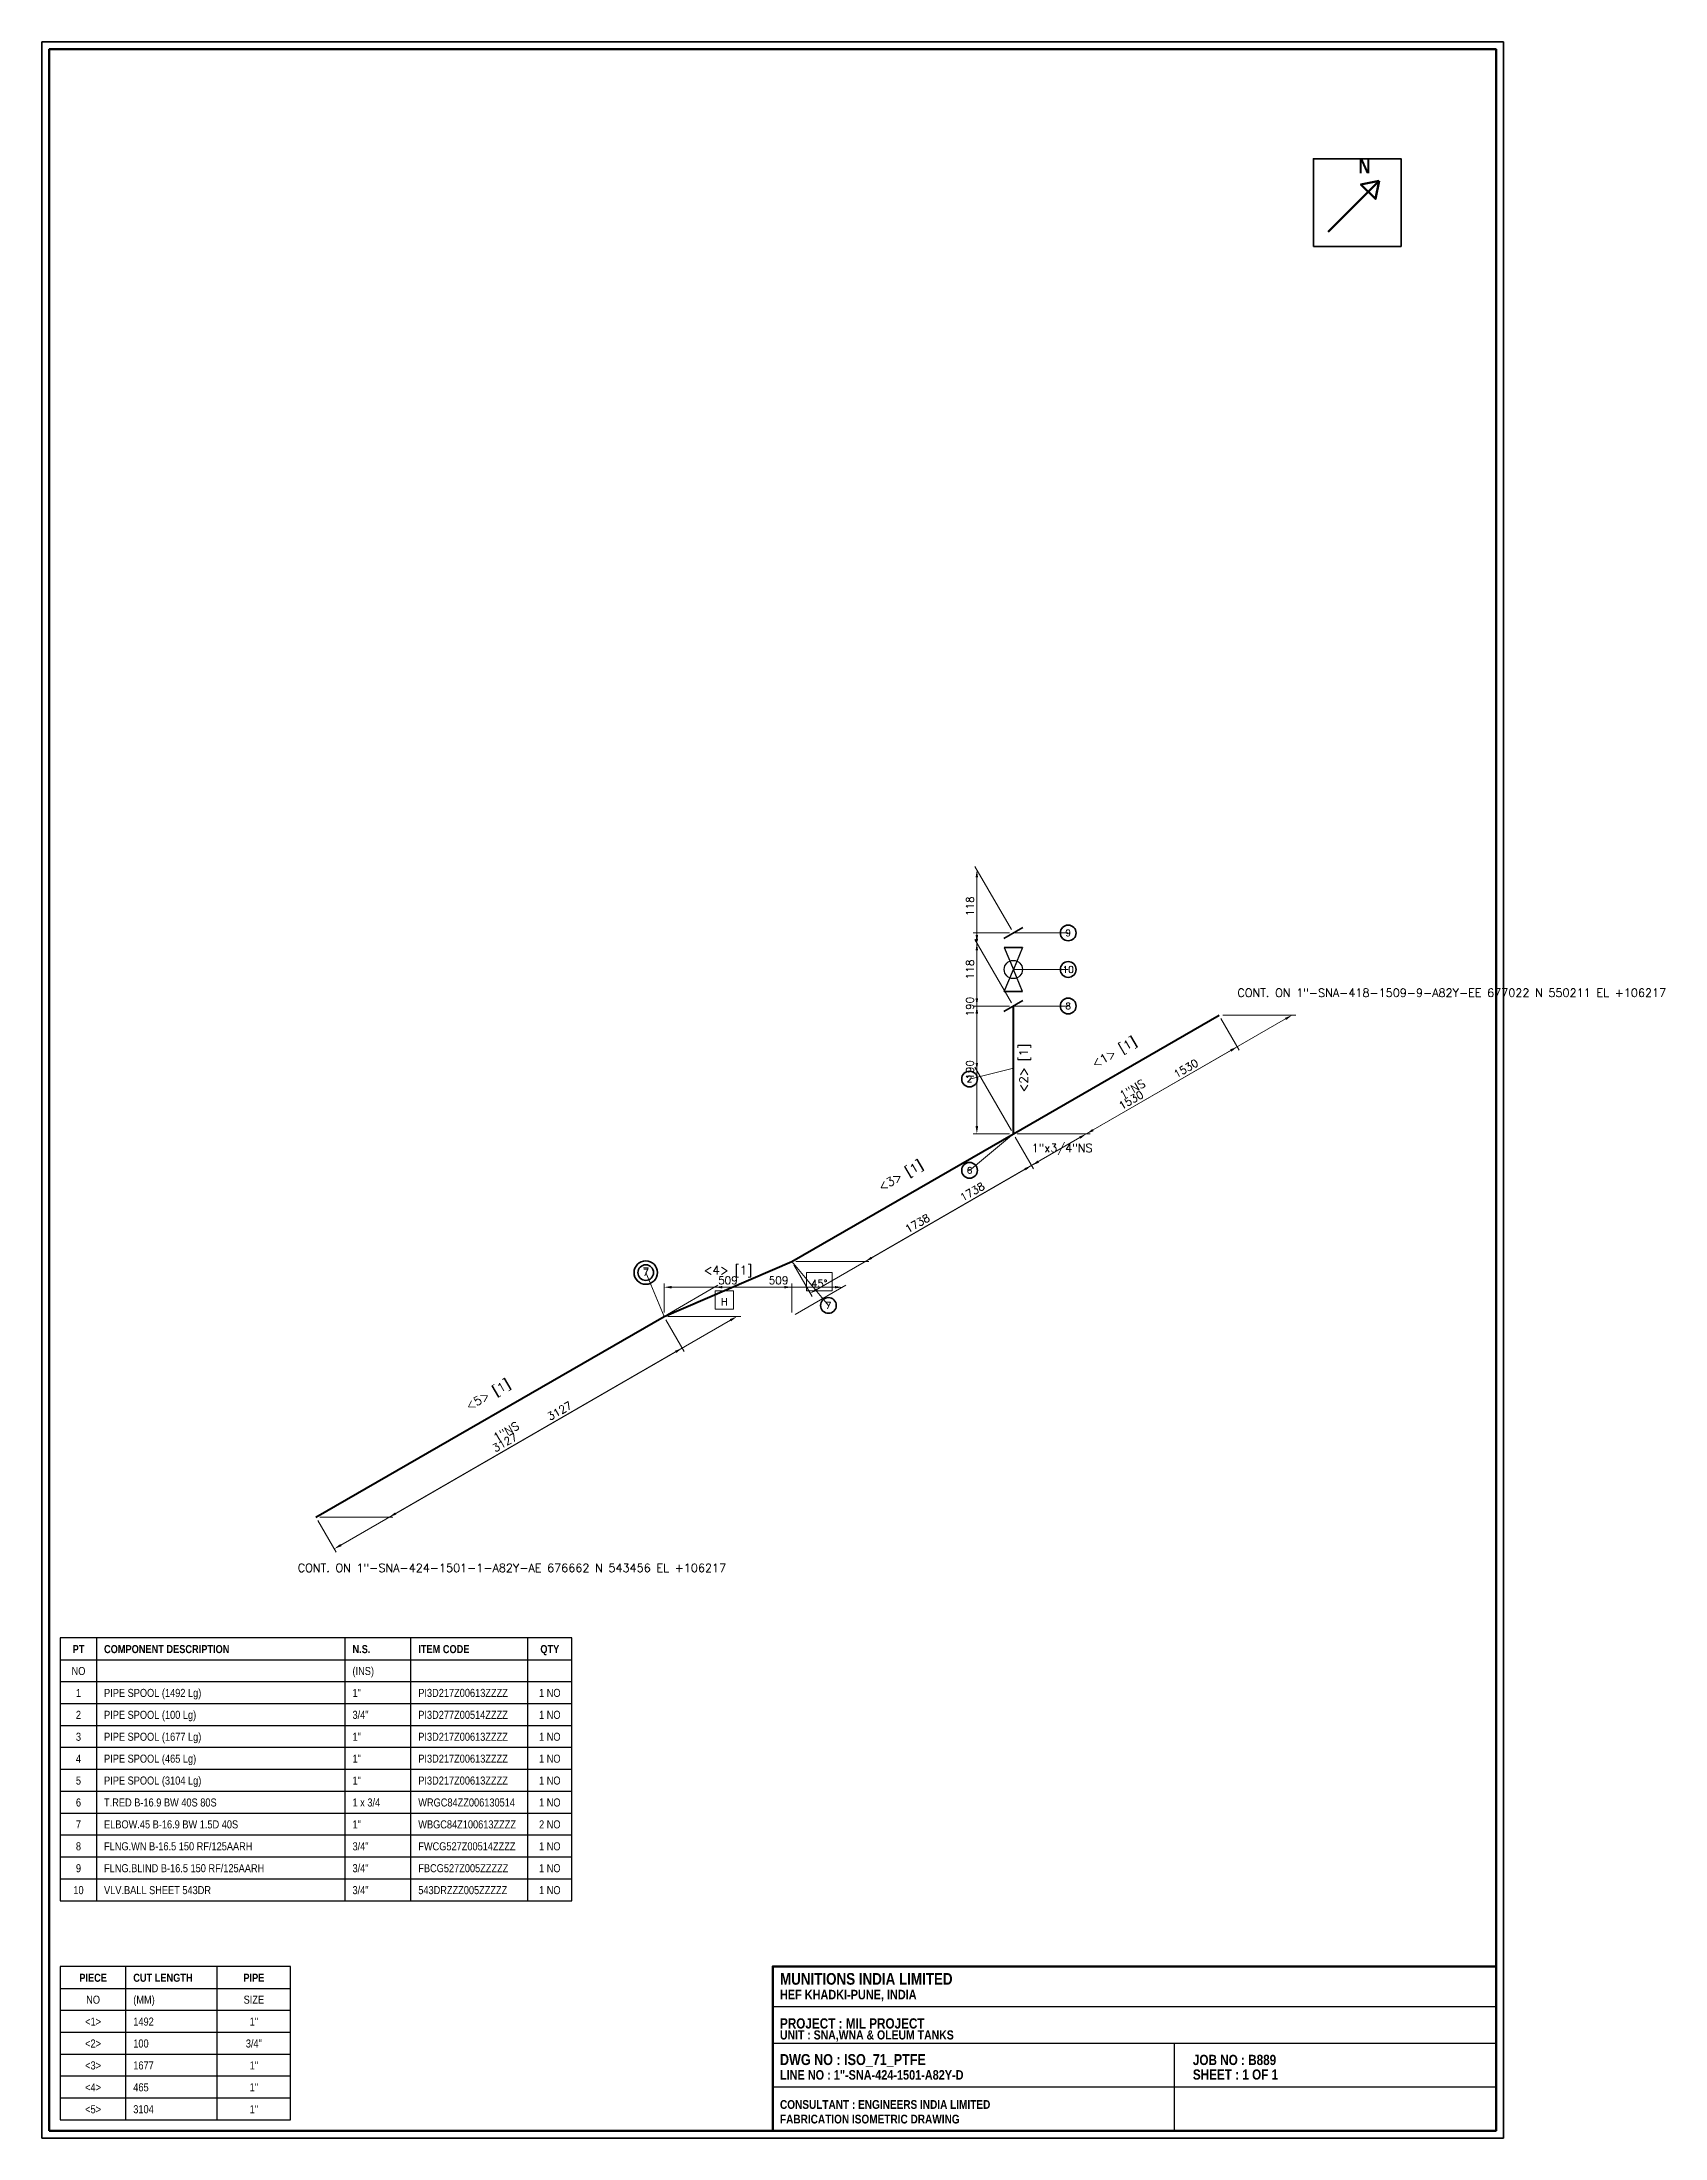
# Model space of a CAD drawing. Header units: millimetres. Extents: x 10 to 454, y 10 to 584.
import ezdxf
from ezdxf.enums import TextEntityAlignment as Align

# ---------------------------------------------------------------- set-up
doc = ezdxf.new("R2010")
doc.units = ezdxf.units.MM
for name, color, linetype, lineweight in [('BORDER', 7, 'Continuous', 35), ('CALLOUT', 3, 'Continuous', 35), ('COMPONENT', 4, 'Continuous', 50), ('DIM', 2, 'Continuous', 20), ('LABEL', 7, 'Continuous', 25), ('PIPE', 4, 'Continuous', 53), ('TABLE', 7, 'Continuous', 25), ('TEXT', 7, 'Continuous', 25)]:
    doc.layers.add(name, color=color, linetype=linetype, lineweight=lineweight)
doc.styles.add('CRE_ARIAL_NARROW', font='Arial Narrow.ttf')
doc.styles.add('CRE_ARIAL_NARROW_BOLD', font='Arial Narrow Bold.ttf')
doc.styles.add('CRE_ROMANS', font='romans.shx')
doc.dimstyles.new('CRE_PTFE_DIM', dxfattribs={"dimtxt": 2.1, "dimasz": 2.1, "dimexe": 1.05, "dimexo": 1.05, "dimgap": 0.84, "dimtad": 1, "dimdec": 0, "dimzin": 12, "dimtxsty": 'CRE_ROMANS', "dimcen": 2.5, "dimclrd": 2, "dimclre": 2, "dimclrt": 2, "dimazin": 3, "dimtfac": 1, "dimtmove": 0, "dimatfit": 3, "dimlwd": 20, "dimlwe": 20, "dimarcsym": 0})

# ---------------------------------------------------------------- blocks, each defined once
blk = doc.blocks.new('_CLOSEDFILLED')
at = {"color": 0, "linetype": 'ByBlock'}
blk.add_solid([(-1, 0.16), (0, 0), (-1, -0.16)], dxfattribs=at)
blk = doc.blocks.new('*D0')
at = {"color": 2, "lineweight": 20, "transparency": 16777216}
for p, q in [((106.82, 181.05), (198.44, 233.95)), ((181.31, 235), (201.31, 235)), ((86.05, 180), (106.05, 180))]:
    blk.add_line(p, q, dxfattribs=at)
at = {"layer": 'Defpoints', "transparency": 16777216}
for p in [(180.26, 235), (85, 180), (105, 180)]:
    blk.add_point(p, dxfattribs=at)
at = {"layer": 'DIM', "color": 2, "transparency": 16777216, "xscale": 2.1, "yscale": 2.1}
for p, rotation in [((200.26, 235), 30), ((105, 180), 210)]:
    blk.add_blockref('_CLOSEDFILLED', p, dxfattribs=dict(at, rotation=rotation))
at = {"layer": 'DIM', "color": 2, "transparency": 16777216, "insert": (151.69, 209.14), "char_height": 2.1, "attachment_point": 5, "rotation": 30, "style": 'CRE_ROMANS'}
blk.add_mtext('3127', dxfattribs=at)
blk = doc.blocks.new('*D2')
at = {"color": 2, "lineweight": 20, "transparency": 16777216}
for p, q in [((181.17, 235.53), (195.03, 243.53)), ((196.22, 243), (227.02, 243)), ((216.17, 235.53), (230.03, 243.53))]:
    blk.add_line(p, q, dxfattribs=at)
at = {"layer": 'Defpoints', "transparency": 16777216}
for p in [(194.12, 243), (180.26, 235), (215.26, 235)]:
    blk.add_point(p, dxfattribs=at)
at = {"layer": 'DIM', "color": 2, "transparency": 16777216, "xscale": 2.1, "yscale": 2.1, "rotation": 180}
blk.add_blockref('_CLOSEDFILLED', (194.12, 243), dxfattribs=at)
at = {"layer": 'DIM', "color": 2, "transparency": 16777216, "xscale": 2.1, "yscale": 2.1}
blk.add_blockref('_CLOSEDFILLED', (229.12, 243), dxfattribs=at)
at = {"layer": 'DIM', "color": 2, "transparency": 16777216, "insert": (211.62, 244.89), "char_height": 2.1, "attachment_point": 5, "style": 'CRE_ROMANS'}
blk.add_mtext('509', dxfattribs=at)
blk = doc.blocks.new('*D3')
at = {"color": 2, "lineweight": 20, "transparency": 16777216}
for p, q in [((237.08, 251.05), (294.07, 283.95)), ((276.93, 285), (296.93, 285)), ((216.31, 250), (236.31, 250))]:
    blk.add_line(p, q, dxfattribs=at)
at = {"layer": 'Defpoints', "transparency": 16777216}
for p in [(275.88, 285), (215.26, 250), (235.26, 250)]:
    blk.add_point(p, dxfattribs=at)
at = {"layer": 'DIM', "color": 2, "transparency": 16777216, "xscale": 2.1, "yscale": 2.1}
for p, rotation in [((295.88, 285), 30.00000000000001), ((235.26, 250), 210)]:
    blk.add_blockref('_CLOSEDFILLED', p, dxfattribs=dict(at, rotation=rotation))
at = {"layer": 'DIM', "color": 2, "transparency": 16777216, "insert": (264.63, 269.14), "char_height": 2.1, "attachment_point": 5, "rotation": 30, "style": 'CRE_ROMANS'}
blk.add_mtext('1738', dxfattribs=at)
blk = doc.blocks.new('*D4')
at = {"color": 2, "lineweight": 20, "transparency": 16777216}
for p, q in [((297.7, 286.05), (350.36, 316.45)), ((333.23, 317.5), (353.23, 317.5)), ((276.93, 285), (296.93, 285))]:
    blk.add_line(p, q, dxfattribs=at)
at = {"layer": 'Defpoints', "transparency": 16777216}
for p in [(332.18, 317.5), (275.88, 285), (295.88, 285)]:
    blk.add_point(p, dxfattribs=at)
at = {"layer": 'DIM', "color": 2, "transparency": 16777216, "xscale": 2.1, "yscale": 2.1}
for p, rotation in [((352.18, 317.5), 29.99999999999999), ((295.88, 285), 210)]:
    blk.add_blockref('_CLOSEDFILLED', p, dxfattribs=dict(at, rotation=rotation))
at = {"layer": 'DIM', "color": 2, "transparency": 16777216, "insert": (323.09, 302.89), "char_height": 2.1, "attachment_point": 5, "rotation": 30, "style": 'CRE_ROMANS'}
blk.add_mtext('1530', dxfattribs=at)
blk = doc.blocks.new('*D5')
at = {"color": 2, "lineweight": 20, "transparency": 16777216}
for p, q in [((275.36, 320.91), (265.36, 338.23)), ((265.88, 304.42), (265.88, 335.22)), ((275.36, 285.91), (265.36, 303.23))]:
    blk.add_line(p, q, dxfattribs=at)
at = {"layer": 'Defpoints', "transparency": 16777216}
for p in [(275.88, 320), (265.88, 302.32), (275.88, 285)]:
    blk.add_point(p, dxfattribs=at)
at = {"layer": 'DIM', "color": 2, "transparency": 16777216, "xscale": 2.1, "yscale": 2.1}
for p, rotation in [((265.88, 337.32), 90), ((265.88, 302.32), 270)]:
    blk.add_blockref('_CLOSEDFILLED', p, dxfattribs=dict(at, rotation=rotation))
at = {"layer": 'DIM', "color": 2, "transparency": 16777216, "insert": (263.99, 319.82), "char_height": 2.1, "attachment_point": 5, "rotation": 90, "style": 'CRE_ROMANS'}
blk.add_mtext('190', dxfattribs=at)
blk = doc.blocks.new('*D6')
at = {"color": 2, "lineweight": 20, "transparency": 16777216}
for p, q in [((275.36, 340.91), (265.36, 358.23)), ((265.88, 339.42), (265.88, 355.22)), ((275.36, 320.91), (265.36, 338.23))]:
    blk.add_line(p, q, dxfattribs=at)
at = {"layer": 'Defpoints', "transparency": 16777216}
for p in [(275.88, 340), (265.88, 337.32), (275.88, 320)]:
    blk.add_point(p, dxfattribs=at)
at = {"layer": 'DIM', "color": 2, "transparency": 16777216, "xscale": 2.1, "yscale": 2.1}
for p, rotation in [((265.88, 357.32), 90), ((265.88, 337.32), 270)]:
    blk.add_blockref('_CLOSEDFILLED', p, dxfattribs=dict(at, rotation=rotation))
at = {"layer": 'DIM', "color": 2, "transparency": 16777216, "insert": (263.99, 347.32), "char_height": 2.1, "attachment_point": 5, "rotation": 90, "style": 'CRE_ROMANS'}
blk.add_mtext('118', dxfattribs=at)
blk = doc.blocks.new('*D7')
at = {"layer": 'Defpoints', "color": 0, "transparency": 16777216}
for p in [(180.26, 235), (185.26, 226.34), (85, 180)]:
    blk.add_point(p, dxfattribs=at)
at = {"layer": 'DIM', "color": 2, "lineweight": 20, "transparency": 16777216}
for p, q in [((180.79, 234.09), (185.79, 225.43)), ((91.82, 172.39), (183.44, 225.29)), ((85.53, 179.09), (90.53, 170.43))]:
    blk.add_line(p, q, dxfattribs=at)
at = {"layer": 'DIM', "color": 2, "transparency": 16777216}
for points in [[(183.27, 225.59), (183.62, 224.99), (185.26, 226.34)], [(91.64, 172.69), (91.99, 172.09), (90, 171.34)]]:
    blk.add_solid(points, dxfattribs=at)
at = {"layer": 'DIM', "color": 2, "lineweight": 20, "transparency": 16777216, "insert": (136.69, 200.48), "char_height": 2.1, "attachment_point": 5, "rotation": 30, "style": 'CRE_ROMANS'}
blk.add_mtext('3127', dxfattribs=at)
blk = doc.blocks.new('*D8')
at = {"layer": 'Defpoints', "color": 0, "transparency": 16777216}
for p in [(215.26, 243), (180.26, 235), (215.26, 235)]:
    blk.add_point(p, dxfattribs=at)
at = {"layer": 'DIM', "color": 2, "lineweight": 20, "transparency": 16777216}
for p, q in [((180.26, 236.05), (180.26, 244.05)), ((182.36, 243), (213.16, 243)), ((215.26, 236.05), (215.26, 244.05))]:
    blk.add_line(p, q, dxfattribs=at)
at = {"layer": 'DIM', "color": 2, "transparency": 16777216}
for points in [[(182.36, 243.35), (182.36, 242.65), (180.26, 243)], [(213.16, 243.35), (213.16, 242.65), (215.26, 243)]]:
    blk.add_solid(points, dxfattribs=at)
at = {"layer": 'DIM', "color": 2, "lineweight": 20, "transparency": 16777216, "insert": (197.76, 244.89), "char_height": 2.1, "attachment_point": 5, "style": 'CRE_ROMANS'}
blk.add_mtext('509', dxfattribs=at)
blk = doc.blocks.new('*D9')
at = {"layer": 'Defpoints', "color": 0, "transparency": 16777216}
for p in [(275.88, 285), (280.88, 276.34), (215.26, 250)]:
    blk.add_point(p, dxfattribs=at)
at = {"layer": 'DIM', "color": 2, "lineweight": 20, "transparency": 16777216}
for p, q in [((276.41, 284.09), (281.41, 275.43)), ((222.08, 242.39), (279.07, 275.29)), ((215.79, 249.09), (220.79, 240.43))]:
    blk.add_line(p, q, dxfattribs=at)
at = {"layer": 'DIM', "color": 2, "transparency": 16777216}
for points in [[(278.89, 275.59), (279.24, 274.99), (280.88, 276.34)], [(221.91, 242.69), (222.26, 242.09), (220.26, 241.34)]]:
    blk.add_solid(points, dxfattribs=at)
at = {"layer": 'DIM', "color": 2, "lineweight": 20, "transparency": 16777216, "insert": (249.63, 260.48), "char_height": 2.1, "attachment_point": 5, "rotation": 30, "style": 'CRE_ROMANS'}
blk.add_mtext('1738', dxfattribs=at)
blk = doc.blocks.new('*D10')
at = {"layer": 'Defpoints', "color": 0, "transparency": 16777216}
for p in [(332.18, 317.5), (337.18, 308.84), (275.88, 285)]:
    blk.add_point(p, dxfattribs=at)
at = {"layer": 'DIM', "color": 2, "lineweight": 20, "transparency": 16777216}
for p, q in [((332.7, 316.59), (337.7, 307.93)), ((282.7, 277.39), (335.36, 307.79)), ((276.41, 284.09), (281.41, 275.43))]:
    blk.add_line(p, q, dxfattribs=at)
at = {"layer": 'DIM', "color": 2, "transparency": 16777216}
for points in [[(335.18, 308.09), (335.53, 307.49), (337.18, 308.84)], [(282.53, 277.69), (282.88, 277.09), (280.88, 276.34)]]:
    blk.add_solid(points, dxfattribs=at)
at = {"layer": 'DIM', "color": 2, "lineweight": 20, "transparency": 16777216, "insert": (308.09, 294.23), "char_height": 2.1, "attachment_point": 5, "rotation": 30, "style": 'CRE_ROMANS'}
blk.add_mtext('1530', dxfattribs=at)
blk = doc.blocks.new('*D11')
at = {"layer": 'Defpoints', "color": 0, "transparency": 16777216}
for p in [(265.88, 320), (275.88, 320), (275.88, 285)]:
    blk.add_point(p, dxfattribs=at)
at = {"layer": 'DIM', "color": 2, "lineweight": 20, "transparency": 16777216}
for p, q in [((274.83, 320), (264.83, 320)), ((265.88, 287.1), (265.88, 317.9)), ((274.83, 285), (264.83, 285))]:
    blk.add_line(p, q, dxfattribs=at)
at = {"layer": 'DIM', "color": 2, "transparency": 16777216}
for points in [[(265.53, 317.9), (266.23, 317.9), (265.88, 320)], [(265.53, 287.1), (266.23, 287.1), (265.88, 285)]]:
    blk.add_solid(points, dxfattribs=at)
at = {"layer": 'DIM', "color": 2, "lineweight": 20, "transparency": 16777216, "insert": (263.99, 302.5), "char_height": 2.1, "attachment_point": 5, "rotation": 90, "style": 'CRE_ROMANS'}
blk.add_mtext('190', dxfattribs=at)
blk = doc.blocks.new('*D12')
at = {"layer": 'Defpoints', "color": 0, "transparency": 16777216}
for p in [(265.88, 340), (275.88, 340), (275.88, 320)]:
    blk.add_point(p, dxfattribs=at)
at = {"layer": 'DIM', "color": 2, "lineweight": 20, "transparency": 16777216}
for p, q in [((274.83, 340), (264.83, 340)), ((265.88, 322.1), (265.88, 337.9)), ((274.83, 320), (264.83, 320))]:
    blk.add_line(p, q, dxfattribs=at)
at = {"layer": 'DIM', "color": 2, "transparency": 16777216}
for points in [[(265.53, 337.9), (266.23, 337.9), (265.88, 340)], [(265.53, 322.1), (266.23, 322.1), (265.88, 320)]]:
    blk.add_solid(points, dxfattribs=at)
at = {"layer": 'DIM', "color": 2, "lineweight": 20, "transparency": 16777216, "insert": (263.99, 330), "char_height": 2.1, "attachment_point": 5, "rotation": 90, "style": 'CRE_ROMANS'}
blk.add_mtext('118', dxfattribs=at)

msp = doc.modelspace()

# ---------------------------------------------------------------- linework, layer by layer
at = {"layer": 'BORDER', "lineweight": 50}
msp.add_line((362, 532), (376, 546), dxfattribs=at)
msp.add_line((362, 532), (376, 546), dxfattribs=at)
at = {"layer": 'BORDER', "lineweight": 25}
for p, q in [((210, 46), (408, 46)), ((210, 46), (408, 46)), ((210, 36), (408, 36)), ((210, 36), (408, 36)), ((320, 12), (320, 36)), ((320, 12), (320, 36)), ((210, 24), (408, 24)), ((210, 24), (408, 24))]:
    msp.add_line(p, q, dxfattribs=at)
at = {"layer": 'BORDER', "lineweight": 35}
for points in [[(10, 10), (410, 10), (410, 584), (10, 584)], [(10, 10), (410, 10), (410, 584), (10, 584)], [(358, 528), (382, 528), (382, 552), (358, 552)], [(358, 528), (382, 528), (382, 552), (358, 552)]]:
    msp.add_lwpolyline(points, close=True, dxfattribs=at)
at = {"layer": 'BORDER', "lineweight": 70}
msp.add_lwpolyline([(12, 12), (408, 12), (408, 582), (12, 582)], close=True, dxfattribs=at)
msp.add_lwpolyline([(12, 12), (408, 12), (408, 582), (12, 582)], close=True, dxfattribs=at)
at = {"layer": 'BORDER', "lineweight": 50}
for points in [[(376, 546), (371, 545), (375, 541)], [(376, 546), (371, 545), (375, 541)], [(210, 12), (408, 12), (408, 57), (210, 57)], [(210, 12), (408, 12), (408, 57), (210, 57)]]:
    msp.add_lwpolyline(points, close=True, dxfattribs=at)
at = {"layer": 'CALLOUT', "lineweight": 20}
for p, q in [((290.88, 340), (275.88, 340)), ((290.88, 340), (275.88, 340)), ((290.88, 330), (275.88, 330)), ((290.88, 330), (275.88, 330)), ((290.88, 320), (275.88, 320)), ((290.88, 320), (275.88, 320)), ((263.88, 300), (275.88, 303)), ((263.88, 300), (275.88, 303)), ((263.88, 275), (275.88, 285)), ((263.88, 275), (275.88, 285)), ((175.26, 247), (180.26, 235)), ((175.26, 247), (180.26, 235)), ((225.26, 238), (215.26, 250)), ((225.26, 238), (215.26, 250))]:
    msp.add_line(p, q, dxfattribs=at)
at = {"layer": 'CALLOUT', "lineweight": 35}
for centre, radius in [((290.88, 340), 2.15), ((290.88, 340), 2.15), ((290.88, 330), 2.15), ((290.88, 330), 2.15), ((290.88, 320), 2.15), ((290.88, 320), 2.15), ((263.88, 300), 2.15), ((263.88, 300), 2.15), ((263.88, 275), 2.15), ((263.88, 275), 2.15), ((175.26, 247), 3.2), ((175.26, 247), 3.2), ((175.26, 247), 2.15), ((175.26, 247), 2.15), ((225.26, 238), 2.15), ((225.26, 238), 2.15)]:
    msp.add_circle(centre, radius, dxfattribs=at)
at = {"layer": 'COMPONENT', "lineweight": 35}
for p, q in [((273.29, 338.5), (278.48, 341.5)), ((273.29, 338.5), (278.48, 341.5)), ((278.38, 336), (273.38, 336)), ((278.38, 336), (273.38, 336)), ((273.29, 318.5), (278.48, 321.5)), ((273.29, 318.5), (278.48, 321.5)), ((278.38, 324), (273.38, 324)), ((278.38, 324), (273.38, 324))]:
    msp.add_line(p, q, dxfattribs=at)
at = {"layer": 'COMPONENT', "lineweight": 25}
for p in [(273.38, 336), (273.38, 336), (278.38, 336), (278.38, 336), (273.38, 324), (273.38, 324), (278.38, 324), (278.38, 324)]:
    msp.add_line(p, (275.88, 330), dxfattribs=at)
msp.add_circle((275.88, 330), 2.5, dxfattribs=at)
msp.add_circle((275.88, 330), 2.5, dxfattribs=at)
at = {"layer": 'DIM', "lineweight": 18}
for points in [[(219.26, 242), (226.26, 242), (226.26, 247), (219.26, 247)], [(219.26, 242), (226.26, 242), (226.26, 247), (219.26, 247)], [(194.26, 237), (199.26, 237), (199.26, 242), (194.26, 242)], [(194.26, 237), (199.26, 237), (199.26, 242), (194.26, 242)]]:
    msp.add_lwpolyline(points, close=True, dxfattribs=at)
at = {"layer": 'PIPE', "lineweight": 40}
for p, q in [((275.88, 285), (275.88, 320)), ((275.88, 285), (275.88, 320)), ((275.88, 285), (332.18, 317.5)), ((275.88, 285), (332.18, 317.5)), ((215.26, 250), (275.88, 285)), ((215.26, 250), (275.88, 285)), ((180.26, 235), (215.26, 250)), ((180.26, 235), (215.26, 250)), ((85, 180), (180.26, 235)), ((85, 180), (180.26, 235))]:
    msp.add_line(p, q, dxfattribs=at)
at = {"layer": 'TABLE', "lineweight": 25}
for p, q in [((25, 75), (25, 147)), ((25, 75), (25, 147)), ((93, 75), (93, 147)), ((93, 75), (93, 147)), ((111, 75), (111, 147)), ((111, 75), (111, 147)), ((143, 75), (143, 147)), ((143, 75), (143, 147)), ((15, 141), (155, 141)), ((15, 141), (155, 141)), ((15, 135), (155, 135)), ((15, 135), (155, 135)), ((15, 129), (155, 129)), ((15, 129), (155, 129)), ((15, 123), (155, 123)), ((15, 123), (155, 123)), ((15, 117), (155, 117)), ((15, 117), (155, 117)), ((15, 111), (155, 111)), ((15, 111), (155, 111)), ((15, 105), (155, 105)), ((15, 105), (155, 105)), ((15, 99), (155, 99)), ((15, 99), (155, 99)), ((15, 93), (155, 93)), ((15, 93), (155, 93)), ((15, 87), (155, 87)), ((15, 87), (155, 87)), ((15, 81), (155, 81)), ((15, 81), (155, 81)), ((33, 15), (33, 57)), ((33, 15), (33, 57)), ((58, 15), (58, 57)), ((58, 15), (58, 57)), ((15, 51), (78, 51)), ((15, 51), (78, 51)), ((15, 45), (78, 45)), ((15, 45), (78, 45)), ((15, 39), (78, 39)), ((15, 39), (78, 39)), ((15, 33), (78, 33)), ((15, 33), (78, 33)), ((15, 27), (78, 27)), ((15, 27), (78, 27)), ((15, 21), (78, 21)), ((15, 21), (78, 21))]:
    msp.add_line(p, q, dxfattribs=at)
for points in [[(15, 75), (155, 75), (155, 147), (15, 147)], [(15, 75), (155, 75), (155, 147), (15, 147)], [(15, 15), (78, 15), (78, 57), (15, 57)], [(15, 15), (78, 15), (78, 57), (15, 57)]]:
    msp.add_lwpolyline(points, close=True, dxfattribs=at)

# ---------------------------------------------------------------- texts
at = {"layer": 'CALLOUT', "style": 'CRE_ROMANS'}
for s, height, p in [('9', 1.8, (290.88, 339.1)), ('9', 1.8, (290.88, 339.1)), ('10', 1.8, (290.88, 329.1)), ('10', 1.8, (290.88, 329.1)), ('8', 1.8, (290.88, 319.1)), ('8', 1.8, (290.88, 319.1)), ('2', 1.8, (263.88, 299.1)), ('2', 1.8, (263.88, 299.1)), ('6', 1.8, (263.88, 274.1)), ('6', 1.8, (263.88, 274.1)), ('7', 2.2, (175.26, 246.1)), ('7', 2.2, (175.26, 246.1)), ('7', 1.8, (175.26, 246.1)), ('7', 1.8, (175.26, 246.1)), ('7', 1.8, (225.26, 237.1)), ('7', 1.8, (225.26, 237.1))]:
    msp.add_text(s, height=height, dxfattribs=at).set_placement(p, align=Align.CENTER)
at = {"layer": 'DIM', "style": 'CRE_ROMANS'}
for s, p in [('45°', (222.76, 243)), ('45°', (222.76, 243)), ('H', (196.76, 238)), ('H', (196.76, 238))]:
    msp.add_text(s, height=2, dxfattribs=at).set_placement(p, align=Align.CENTER)
at = {"layer": 'LABEL', "style": 'CRE_ROMANS'}
for s, p in [('CONT. ON 1"-SNA-418-1509-9-A82Y-EE 677022 N 550211 EL +106217', (337.18, 322.5)), ('CONT. ON 1"-SNA-418-1509-9-A82Y-EE 677022 N 550211 EL +106217', (337.18, 322.5)), ('1"x3/4"NS', (280.88, 280)), ('1"x3/4"NS', (280.88, 280)), ('CONT. ON 1"-SNA-424-1501-1-A82Y-AE 676662 N 543456 EL +106217', (80, 165)), ('CONT. ON 1"-SNA-424-1501-1-A82Y-AE 676662 N 543456 EL +106217', (80, 165))]:
    msp.add_text(s, height=2.25, dxfattribs=at).set_placement(p)
for s, height, rotation, p in [('<1> [1]', 2.35, 30, (304.03, 306.25)), ('<1> [1]', 2.35, 30, (304.03, 306.25)), ('<2> [1]', 2.35, 90, (279.88, 303)), ('<2> [1]', 2.35, 90, (279.88, 303)), ('1"NS', 2.25, 30, (309.03, 296.25)), ('1"NS', 2.25, 30, (309.03, 296.25)), ('<3> [1]', 2.35, 30, (245.57, 272.5)), ('<3> [1]', 2.35, 30, (245.57, 272.5)), ('<5> [1]', 2.35, 30, (132.63, 212.5)), ('<5> [1]', 2.35, 30, (132.63, 212.5)), ('1"NS', 2.25, 30, (137.63, 202.5)), ('1"NS', 2.25, 30, (137.63, 202.5))]:
    msp.add_text(s, height=height, rotation=rotation, dxfattribs=at).set_placement(p, align=Align.CENTER)
msp.add_text('<4> [1]', height=2.35, dxfattribs=at).set_placement((197.76, 246.5), align=Align.CENTER)
msp.add_text('<4> [1]', height=2.35, dxfattribs=at).set_placement((197.76, 246.5), align=Align.CENTER)
at = {"layer": 'TABLE'}
for s, style, p in [('PT', 'CRE_ARIAL_NARROW_BOLD', (20, 142.8)), ('PT', 'CRE_ARIAL_NARROW_BOLD', (20, 142.8)), ('QTY', 'CRE_ARIAL_NARROW_BOLD', (149, 142.8)), ('QTY', 'CRE_ARIAL_NARROW_BOLD', (149, 142.8)), ('NO', 'CRE_ARIAL_NARROW', (20, 136.8)), ('NO', 'CRE_ARIAL_NARROW', (20, 136.8)), ('1', 'CRE_ARIAL_NARROW', (20, 130.8)), ('1', 'CRE_ARIAL_NARROW', (20, 130.8)), ('1 NO', 'CRE_ARIAL_NARROW', (149, 130.8)), ('1 NO', 'CRE_ARIAL_NARROW', (149, 130.8)), ('2', 'CRE_ARIAL_NARROW', (20, 124.8)), ('2', 'CRE_ARIAL_NARROW', (20, 124.8)), ('1 NO', 'CRE_ARIAL_NARROW', (149, 124.8)), ('1 NO', 'CRE_ARIAL_NARROW', (149, 124.8)), ('3', 'CRE_ARIAL_NARROW', (20, 118.8)), ('3', 'CRE_ARIAL_NARROW', (20, 118.8)), ('1 NO', 'CRE_ARIAL_NARROW', (149, 118.8)), ('1 NO', 'CRE_ARIAL_NARROW', (149, 118.8)), ('4', 'CRE_ARIAL_NARROW', (20, 112.8)), ('4', 'CRE_ARIAL_NARROW', (20, 112.8)), ('1 NO', 'CRE_ARIAL_NARROW', (149, 112.8)), ('1 NO', 'CRE_ARIAL_NARROW', (149, 112.8)), ('5', 'CRE_ARIAL_NARROW', (20, 106.8)), ('5', 'CRE_ARIAL_NARROW', (20, 106.8)), ('1 NO', 'CRE_ARIAL_NARROW', (149, 106.8)), ('1 NO', 'CRE_ARIAL_NARROW', (149, 106.8)), ('6', 'CRE_ARIAL_NARROW', (20, 100.8)), ('6', 'CRE_ARIAL_NARROW', (20, 100.8)), ('1 NO', 'CRE_ARIAL_NARROW', (149, 100.8)), ('1 NO', 'CRE_ARIAL_NARROW', (149, 100.8)), ('7', 'CRE_ARIAL_NARROW', (20, 94.8)), ('7', 'CRE_ARIAL_NARROW', (20, 94.8)), ('2 NO', 'CRE_ARIAL_NARROW', (149, 94.8)), ('2 NO', 'CRE_ARIAL_NARROW', (149, 94.8)), ('8', 'CRE_ARIAL_NARROW', (20, 88.8)), ('8', 'CRE_ARIAL_NARROW', (20, 88.8)), ('1 NO', 'CRE_ARIAL_NARROW', (149, 88.8)), ('1 NO', 'CRE_ARIAL_NARROW', (149, 88.8)), ('9', 'CRE_ARIAL_NARROW', (20, 82.8)), ('9', 'CRE_ARIAL_NARROW', (20, 82.8)), ('1 NO', 'CRE_ARIAL_NARROW', (149, 82.8)), ('1 NO', 'CRE_ARIAL_NARROW', (149, 82.8)), ('10', 'CRE_ARIAL_NARROW', (20, 76.8)), ('10', 'CRE_ARIAL_NARROW', (20, 76.8)), ('1 NO', 'CRE_ARIAL_NARROW', (149, 76.8)), ('1 NO', 'CRE_ARIAL_NARROW', (149, 76.8)), ('PIECE', 'CRE_ARIAL_NARROW_BOLD', (24, 52.8)), ('PIECE', 'CRE_ARIAL_NARROW_BOLD', (24, 52.8)), ('PIPE', 'CRE_ARIAL_NARROW_BOLD', (68, 52.8)), ('PIPE', 'CRE_ARIAL_NARROW_BOLD', (68, 52.8)), ('NO', 'CRE_ARIAL_NARROW', (24, 46.8)), ('NO', 'CRE_ARIAL_NARROW', (24, 46.8)), ('SIZE', 'CRE_ARIAL_NARROW', (68, 46.8)), ('SIZE', 'CRE_ARIAL_NARROW', (68, 46.8)), ('<1>', 'CRE_ARIAL_NARROW', (24, 40.8)), ('<1>', 'CRE_ARIAL_NARROW', (24, 40.8)), ('1"', 'CRE_ARIAL_NARROW', (68, 40.8)), ('1"', 'CRE_ARIAL_NARROW', (68, 40.8)), ('<2>', 'CRE_ARIAL_NARROW', (24, 34.8)), ('<2>', 'CRE_ARIAL_NARROW', (24, 34.8)), ('3/4"', 'CRE_ARIAL_NARROW', (68, 34.8)), ('3/4"', 'CRE_ARIAL_NARROW', (68, 34.8)), ('<3>', 'CRE_ARIAL_NARROW', (24, 28.8)), ('<3>', 'CRE_ARIAL_NARROW', (24, 28.8)), ('1"', 'CRE_ARIAL_NARROW', (68, 28.8)), ('1"', 'CRE_ARIAL_NARROW', (68, 28.8)), ('<4>', 'CRE_ARIAL_NARROW', (24, 22.8)), ('<4>', 'CRE_ARIAL_NARROW', (24, 22.8)), ('1"', 'CRE_ARIAL_NARROW', (68, 22.8)), ('1"', 'CRE_ARIAL_NARROW', (68, 22.8)), ('<5>', 'CRE_ARIAL_NARROW', (24, 16.8)), ('<5>', 'CRE_ARIAL_NARROW', (24, 16.8)), ('1"', 'CRE_ARIAL_NARROW', (68, 16.8)), ('1"', 'CRE_ARIAL_NARROW', (68, 16.8))]:
    msp.add_text(s, height=2.2, dxfattribs=dict(at, style=style)).set_placement(p, align=Align.CENTER)
for s, style, p in [('COMPONENT DESCRIPTION', 'CRE_ARIAL_NARROW_BOLD', (27, 142.8)), ('COMPONENT DESCRIPTION', 'CRE_ARIAL_NARROW_BOLD', (27, 142.8)), ('N.S.', 'CRE_ARIAL_NARROW_BOLD', (95, 142.8)), ('N.S.', 'CRE_ARIAL_NARROW_BOLD', (95, 142.8)), ('ITEM CODE', 'CRE_ARIAL_NARROW_BOLD', (113, 142.8)), ('ITEM CODE', 'CRE_ARIAL_NARROW_BOLD', (113, 142.8)), ('(INS)', 'CRE_ARIAL_NARROW', (95, 136.8)), ('(INS)', 'CRE_ARIAL_NARROW', (95, 136.8)), ('PIPE SPOOL (1492 Lg)', 'CRE_ARIAL_NARROW', (27, 130.8)), ('PIPE SPOOL (1492 Lg)', 'CRE_ARIAL_NARROW', (27, 130.8)), ('1"', 'CRE_ARIAL_NARROW', (95, 130.8)), ('1"', 'CRE_ARIAL_NARROW', (95, 130.8)), ('PI3D217Z00613ZZZZ', 'CRE_ARIAL_NARROW', (113, 130.8)), ('PI3D217Z00613ZZZZ', 'CRE_ARIAL_NARROW', (113, 130.8)), ('PIPE SPOOL (100 Lg)', 'CRE_ARIAL_NARROW', (27, 124.8)), ('PIPE SPOOL (100 Lg)', 'CRE_ARIAL_NARROW', (27, 124.8)), ('3/4"', 'CRE_ARIAL_NARROW', (95, 124.8)), ('3/4"', 'CRE_ARIAL_NARROW', (95, 124.8)), ('PI3D277Z00514ZZZZ', 'CRE_ARIAL_NARROW', (113, 124.8)), ('PI3D277Z00514ZZZZ', 'CRE_ARIAL_NARROW', (113, 124.8)), ('PIPE SPOOL (1677 Lg)', 'CRE_ARIAL_NARROW', (27, 118.8)), ('PIPE SPOOL (1677 Lg)', 'CRE_ARIAL_NARROW', (27, 118.8)), ('1"', 'CRE_ARIAL_NARROW', (95, 118.8)), ('1"', 'CRE_ARIAL_NARROW', (95, 118.8)), ('PI3D217Z00613ZZZZ', 'CRE_ARIAL_NARROW', (113, 118.8)), ('PI3D217Z00613ZZZZ', 'CRE_ARIAL_NARROW', (113, 118.8)), ('PIPE SPOOL (465 Lg)', 'CRE_ARIAL_NARROW', (27, 112.8)), ('PIPE SPOOL (465 Lg)', 'CRE_ARIAL_NARROW', (27, 112.8)), ('1"', 'CRE_ARIAL_NARROW', (95, 112.8)), ('1"', 'CRE_ARIAL_NARROW', (95, 112.8)), ('PI3D217Z00613ZZZZ', 'CRE_ARIAL_NARROW', (113, 112.8)), ('PI3D217Z00613ZZZZ', 'CRE_ARIAL_NARROW', (113, 112.8)), ('PIPE SPOOL (3104 Lg)', 'CRE_ARIAL_NARROW', (27, 106.8)), ('PIPE SPOOL (3104 Lg)', 'CRE_ARIAL_NARROW', (27, 106.8)), ('1"', 'CRE_ARIAL_NARROW', (95, 106.8)), ('1"', 'CRE_ARIAL_NARROW', (95, 106.8)), ('PI3D217Z00613ZZZZ', 'CRE_ARIAL_NARROW', (113, 106.8)), ('PI3D217Z00613ZZZZ', 'CRE_ARIAL_NARROW', (113, 106.8)), ('T.RED B-16.9 BW 40S 80S', 'CRE_ARIAL_NARROW', (27, 100.8)), ('T.RED B-16.9 BW 40S 80S', 'CRE_ARIAL_NARROW', (27, 100.8)), ('1 x 3/4', 'CRE_ARIAL_NARROW', (95, 100.8)), ('1 x 3/4', 'CRE_ARIAL_NARROW', (95, 100.8)), ('WRGC84ZZ006130514', 'CRE_ARIAL_NARROW', (113, 100.8)), ('WRGC84ZZ006130514', 'CRE_ARIAL_NARROW', (113, 100.8)), ('ELBOW.45 B-16.9 BW 1.5D 40S', 'CRE_ARIAL_NARROW', (27, 94.8)), ('ELBOW.45 B-16.9 BW 1.5D 40S', 'CRE_ARIAL_NARROW', (27, 94.8)), ('1"', 'CRE_ARIAL_NARROW', (95, 94.8)), ('1"', 'CRE_ARIAL_NARROW', (95, 94.8)), ('WBGC84Z100613ZZZZ', 'CRE_ARIAL_NARROW', (113, 94.8)), ('WBGC84Z100613ZZZZ', 'CRE_ARIAL_NARROW', (113, 94.8)), ('FLNG.WN B-16.5 150 RF/125AARH', 'CRE_ARIAL_NARROW', (27, 88.8)), ('FLNG.WN B-16.5 150 RF/125AARH', 'CRE_ARIAL_NARROW', (27, 88.8)), ('3/4"', 'CRE_ARIAL_NARROW', (95, 88.8)), ('3/4"', 'CRE_ARIAL_NARROW', (95, 88.8)), ('FWCG527Z00514ZZZZ', 'CRE_ARIAL_NARROW', (113, 88.8)), ('FWCG527Z00514ZZZZ', 'CRE_ARIAL_NARROW', (113, 88.8)), ('FLNG.BLIND B-16.5 150 RF/125AARH', 'CRE_ARIAL_NARROW', (27, 82.8)), ('FLNG.BLIND B-16.5 150 RF/125AARH', 'CRE_ARIAL_NARROW', (27, 82.8)), ('3/4"', 'CRE_ARIAL_NARROW', (95, 82.8)), ('3/4"', 'CRE_ARIAL_NARROW', (95, 82.8)), ('FBCG527Z005ZZZZZ', 'CRE_ARIAL_NARROW', (113, 82.8)), ('FBCG527Z005ZZZZZ', 'CRE_ARIAL_NARROW', (113, 82.8)), ('VLV.BALL SHEET 543DR', 'CRE_ARIAL_NARROW', (27, 76.8)), ('VLV.BALL SHEET 543DR', 'CRE_ARIAL_NARROW', (27, 76.8)), ('3/4"', 'CRE_ARIAL_NARROW', (95, 76.8)), ('3/4"', 'CRE_ARIAL_NARROW', (95, 76.8)), ('543DRZZZ005ZZZZZ', 'CRE_ARIAL_NARROW', (113, 76.8)), ('543DRZZZ005ZZZZZ', 'CRE_ARIAL_NARROW', (113, 76.8)), ('CUT LENGTH', 'CRE_ARIAL_NARROW_BOLD', (35, 52.8)), ('CUT LENGTH', 'CRE_ARIAL_NARROW_BOLD', (35, 52.8)), ('(MM)', 'CRE_ARIAL_NARROW', (35, 46.8)), ('(MM)', 'CRE_ARIAL_NARROW', (35, 46.8)), ('1492', 'CRE_ARIAL_NARROW', (35, 40.8)), ('1492', 'CRE_ARIAL_NARROW', (35, 40.8)), ('100', 'CRE_ARIAL_NARROW', (35, 34.8)), ('100', 'CRE_ARIAL_NARROW', (35, 34.8)), ('1677', 'CRE_ARIAL_NARROW', (35, 28.8)), ('1677', 'CRE_ARIAL_NARROW', (35, 28.8)), ('465', 'CRE_ARIAL_NARROW', (35, 22.8)), ('465', 'CRE_ARIAL_NARROW', (35, 22.8)), ('3104', 'CRE_ARIAL_NARROW', (35, 16.8)), ('3104', 'CRE_ARIAL_NARROW', (35, 16.8))]:
    msp.add_text(s, height=2.2, dxfattribs=dict(at, style=style)).set_placement(p)
at = {"layer": 'TEXT', "style": 'CRE_ARIAL_NARROW_BOLD'}
msp.add_text('N', height=4, dxfattribs=at).set_placement((372, 548), align=Align.CENTER)
msp.add_text('N', height=4, dxfattribs=at).set_placement((372, 548), align=Align.CENTER)
for s, height, p in [('MUNITIONS INDIA LIMITED', 3.2, (212, 52)), ('MUNITIONS INDIA LIMITED', 3.2, (212, 52)), ('HEF KHADKI-PUNE, INDIA', 2.6, (212, 48)), ('HEF KHADKI-PUNE, INDIA', 2.6, (212, 48)), ('PROJECT : MIL PROJECT', 2.8, (212, 40)), ('PROJECT : MIL PROJECT', 2.8, (212, 40)), ('UNIT : SNA,WNA & OLEUM TANKS', 2.5, (212, 37)), ('UNIT : SNA,WNA & OLEUM TANKS', 2.5, (212, 37)), ('DWG NO : ISO_71_PTFE', 3, (212, 30)), ('DWG NO : ISO_71_PTFE', 3, (212, 30)), ('JOB NO : B889', 2.8, (325, 30)), ('JOB NO : B889', 2.8, (325, 30)), ('SHEET : 1 OF 1', 2.8, (325, 26)), ('SHEET : 1 OF 1', 2.8, (325, 26)), ('LINE NO : 1"-SNA-424-1501-A82Y-D', 2.6, (212, 26)), ('LINE NO : 1"-SNA-424-1501-A82Y-D', 2.6, (212, 26)), ('CONSULTANT : ENGINEERS INDIA LIMITED', 2.4, (212, 18)), ('CONSULTANT : ENGINEERS INDIA LIMITED', 2.4, (212, 18)), ('FABRICATION ISOMETRIC DRAWING', 2.4, (212, 14)), ('FABRICATION ISOMETRIC DRAWING', 2.4, (212, 14))]:
    msp.add_text(s, height=height, dxfattribs=at).set_placement(p)

# ---------------------------------------------------------------- dimensions: what is measured, and where the dimension line sits
at = {"layer": 'DIM', "lineweight": 20}
for base, p1, p2, angle, text, picture, middle in [((265.88, 337.32), (275.88, 320), (275.88, 340), 90, '118', '*D6', (263.99, 347.32)), ((265.88, 340), (275.88, 320), (275.88, 340), 90, '118', '*D12', (263.99, 330)), ((265.88, 302.32), (275.88, 285), (275.88, 320), 90, '190', '*D5', (263.99, 319.82)), ((265.88, 320), (275.88, 285), (275.88, 320), 90, '190', '*D11', (263.99, 302.5)), ((295.88, 285), (275.88, 285), (332.18, 317.5), 30, '1530', '*D4', (323.09, 302.89)), ((337.18, 308.84), (275.88, 285), (332.18, 317.5), 30, '1530', '*D10', (308.09, 294.23)), ((235.26, 250), (215.26, 250), (275.88, 285), 30, '1738', '*D3', (264.63, 269.14)), ((280.88, 276.34), (215.26, 250), (275.88, 285), 30, '1738', '*D9', (249.63, 260.48)), ((105, 180), (85, 180), (180.26, 235), 30, '3127', '*D0', (151.69, 209.14)), ((185.26, 226.34), (85, 180), (180.26, 235), 30, '3127', '*D7', (136.69, 200.48))]:
    dim = msp.add_linear_dim(base=base, p1=p1, p2=p2, angle=angle, text=text, dimstyle='CRE_PTFE_DIM', override={"dimtxsty": 'CRE_ROMANS', "dimclrd": 2, "dimclre": 2, "dimclrt": 2}, dxfattribs=at)
    dim.commit()
    dim.dimension.update_dxf_attribs({"geometry": picture, "text_midpoint": middle})
for base, picture, middle in [((194.12, 243), '*D2', (211.62, 244.89)), ((215.26, 243), '*D8', (197.76, 244.89))]:
    dim = msp.add_linear_dim(base=base, p1=(180.26, 235), p2=(215.26, 235), text='509', dimstyle='CRE_PTFE_DIM', override={"dimtxsty": 'CRE_ROMANS', "dimclrd": 2, "dimclre": 2, "dimclrt": 2}, dxfattribs=at)
    dim.commit()
    dim.dimension.update_dxf_attribs({"geometry": picture, "text_midpoint": middle})

doc.saveas('drawing.dxf')
